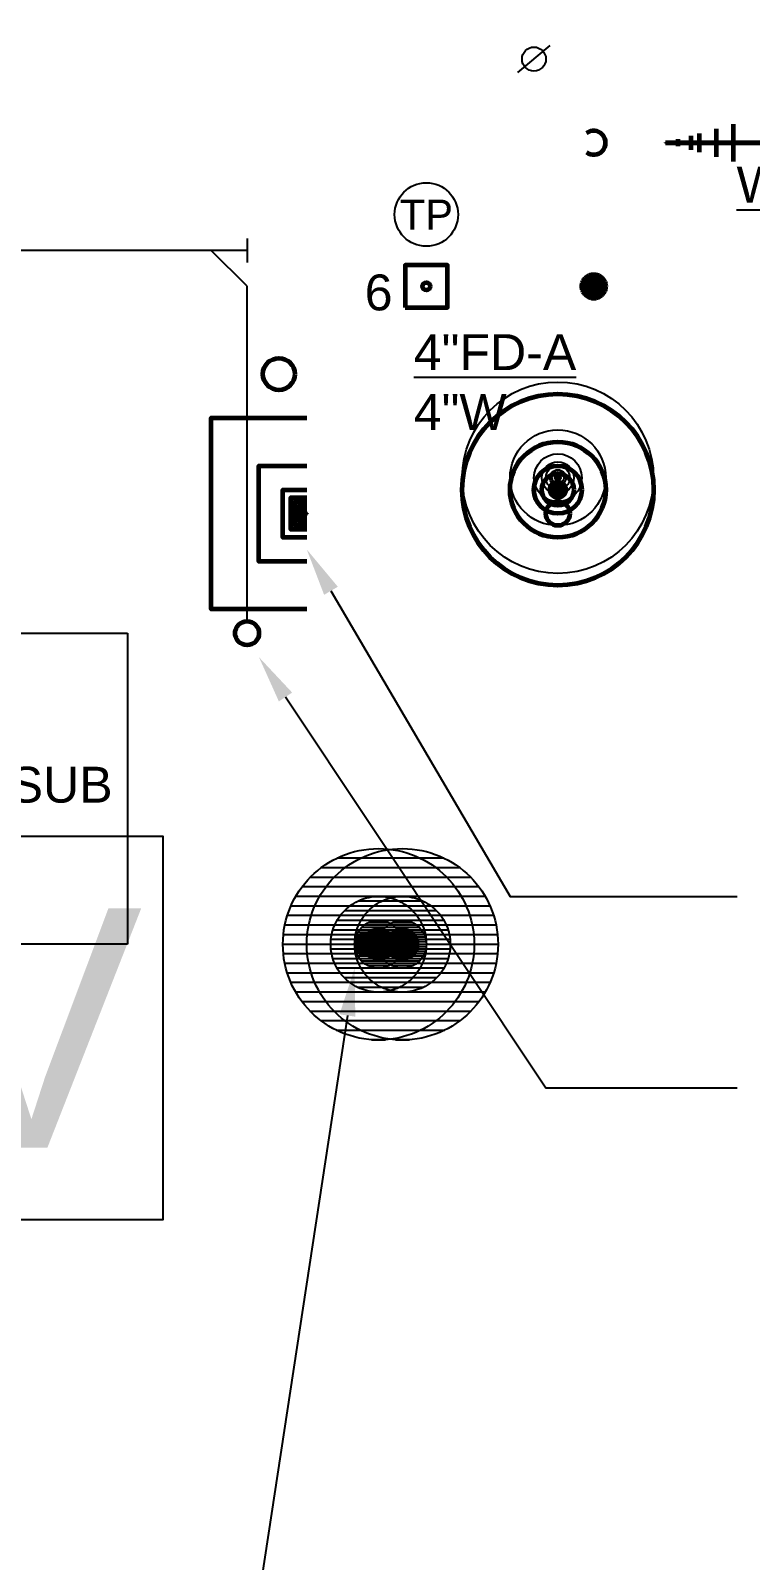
# Model space of a CAD drawing. Extents: x -3637 to 1666, y -2593 to 1817.
# Drawn here: x -2494.3 to -2313.7, y 318.2 to 701.9 of the extents above; entities that cross this region are included whole.
import ezdxf
from ezdxf.enums import TextEntityAlignment as Align

# ---------------------------------------------------------------- set-up
doc = ezdxf.new("R2010")
doc.units = 0
doc.header["$LTSCALE"] = 36
doc.header["$MEASUREMENT"] = 0
doc.linetypes.add('VENT', pattern=[0.3, 0.2, -0.1])
for name, color, linetype in [('G-ANNO-TEXT', 70, 'Continuous'), ('G-ANNO-TEXT @ 96', 70, 'Continuous'), ('P-GV-N', 3, 'VENT'), ('P-GV-N @ 1 (1)', 3, 'VENT'), ('P-GV-N @ 1 (2)', 3, 'VENT'), ('P-GV-N @ 12', 3, 'VENT'), ('P-GV-N @ 128', 3, 'VENT'), ('P-GV-N @ 16', 3, 'VENT'), ('P-GV-N @ 192', 3, 'VENT'), ('P-GV-N @ 2', 3, 'VENT'), ('P-GV-N @ 24', 3, 'VENT'), ('P-GV-N @ 384', 3, 'VENT'), ('P-GV-N @ 4', 3, 'VENT'), ('P-GV-N @ 48', 3, 'VENT'), ('P-GV-N @ 64', 3, 'VENT'), ('P-GV-N @ 768', 3, 'VENT'), ('P-GV-N @ 8', 3, 'VENT'), ('P-GV-N @ 96', 3, 'VENT'), ('P-IW-N', 1, 'Continuous'), ('P-IW-N @ 96', 1, 'Continuous'), ('P-NDCW-N', 4, 'Continuous'), ('P-NDCW-N @ 1 (1)', 4, 'Continuous'), ('P-NDCW-N @ 1 (2)', 4, 'Continuous'), ('P-NDCW-N @ 12', 4, 'Continuous'), ('P-NDCW-N @ 128', 4, 'Continuous'), ('P-NDCW-N @ 16', 4, 'Continuous'), ('P-NDCW-N @ 192', 4, 'Continuous'), ('P-NDCW-N @ 2', 4, 'Continuous'), ('P-NDCW-N @ 24', 4, 'Continuous'), ('P-NDCW-N @ 384', 4, 'Continuous'), ('P-NDCW-N @ 4', 4, 'Continuous'), ('P-NDCW-N @ 48', 4, 'Continuous'), ('P-NDCW-N @ 64', 4, 'Continuous'), ('P-NDCW-N @ 768', 4, 'Continuous'), ('P-NDCW-N @ 8', 4, 'Continuous'), ('P-NDCW-N @ 96', 4, 'Continuous')]:
    doc.layers.add(name, color=color, linetype=linetype)
for name, color, linetype, lineweight in [('P-CW-N @ 96', 4, 'Continuous', 60), ('P-FIXT-N', 3, 'Continuous', 60), ('P-FIXT-N @ 1 (1)', 3, 'Continuous', 60), ('P-FIXT-N @ 1 (2)', 3, 'Continuous', 60), ('P-FIXT-N @ 12', 3, 'Continuous', 60), ('P-FIXT-N @ 128', 3, 'Continuous', 60), ('P-FIXT-N @ 16', 3, 'Continuous', 60), ('P-FIXT-N @ 192', 3, 'Continuous', 60), ('P-FIXT-N @ 2', 3, 'Continuous', 60), ('P-FIXT-N @ 24', 3, 'Continuous', 60), ('P-FIXT-N @ 384', 3, 'Continuous', 60), ('P-FIXT-N @ 4', 3, 'Continuous', 60), ('P-FIXT-N @ 48', 3, 'Continuous', 60), ('P-FIXT-N @ 64', 3, 'Continuous', 60), ('P-FIXT-N @ 768', 3, 'Continuous', 60), ('P-FIXT-N @ 8', 3, 'Continuous', 60), ('P-FIXT-N @ 96', 3, 'Continuous', 60), ('P-GAS-N', 3, 'Continuous', 60), ('P-GAS-N @ 1 (1)', 3, 'Continuous', 60), ('P-GAS-N @ 1 (2)', 3, 'Continuous', 60), ('P-GAS-N @ 12', 3, 'Continuous', 60), ('P-GAS-N @ 128', 3, 'Continuous', 60), ('P-GAS-N @ 16', 3, 'Continuous', 60), ('P-GAS-N @ 192', 3, 'Continuous', 60), ('P-GAS-N @ 2', 3, 'Continuous', 60), ('P-GAS-N @ 24', 3, 'Continuous', 60), ('P-GAS-N @ 384', 3, 'Continuous', 60), ('P-GAS-N @ 4', 3, 'Continuous', 60), ('P-GAS-N @ 48', 3, 'Continuous', 60), ('P-GAS-N @ 64', 3, 'Continuous', 60), ('P-GAS-N @ 768', 3, 'Continuous', 60), ('P-GAS-N @ 8', 3, 'Continuous', 60), ('P-GAS-N @ 96', 3, 'Continuous', 60), ('P-SAN-N', 6, 'Continuous', 60), ('P-SAN-N @ 128', 6, 'Continuous', 60), ('P-SAN-N @ 96', 6, 'Continuous', 60), ('P-SANV-N @ 96', 5, 'VENT', 60)]:
    doc.layers.add(name, color=color, linetype=linetype, lineweight=lineweight)
doc.layers.add('P-SAN-DFU', color=7, linetype='Continuous', plot=False)
doc.styles.add('Arial', font='arial.ttf')

# ---------------------------------------------------------------- blocks, each defined once
blk = doc.blocks.new('*U25')
h = blk.add_hatch()
h.set_pattern_fill('ANSI31', color=256, scale=0.025, angle=135)
edge = h.paths.add_edge_path()
edge.add_arc((0, 0), 0.03125, 0, 360)
blk.add_circle((0, 0), 0.03125)
blk = doc.blocks.new('*U929')
at = {"layer": 'P-GV-N @ 1 (1)'}
blk.add_blockref('*U25', (-2401, 472.74), dxfattribs=at)
at = {"layer": 'P-GV-N @ 1 (2)'}
blk.add_blockref('*U25', (-2401, 472.74), dxfattribs=at)
at = {"layer": 'P-GV-N @ 12', "xscale": 12, "yscale": 12, "zscale": 12}
blk.add_blockref('*U25', (-2401, 472.74), dxfattribs=at)
at = {"layer": 'P-GV-N @ 128', "xscale": 128, "yscale": 128, "zscale": 128}
blk.add_blockref('*U25', (-2401, 472.74), dxfattribs=at)
at = {"layer": 'P-GV-N @ 16', "xscale": 16, "yscale": 16, "zscale": 16}
blk.add_blockref('*U25', (-2401, 472.74), dxfattribs=at)
at = {"layer": 'P-GV-N @ 192', "xscale": 192, "yscale": 192, "zscale": 192}
blk.add_blockref('*U25', (-2401, 472.74), dxfattribs=at)
at = {"layer": 'P-GV-N @ 2', "xscale": 2, "yscale": 2, "zscale": 2}
blk.add_blockref('*U25', (-2401, 472.74), dxfattribs=at)
at = {"layer": 'P-GV-N @ 24', "xscale": 24, "yscale": 24, "zscale": 24}
blk.add_blockref('*U25', (-2401, 472.74), dxfattribs=at)
at = {"layer": 'P-GV-N @ 384', "xscale": 384, "yscale": 384, "zscale": 384}
blk.add_blockref('*U25', (-2401, 472.74), dxfattribs=at)
at = {"layer": 'P-GV-N @ 4', "xscale": 4, "yscale": 4, "zscale": 4}
blk.add_blockref('*U25', (-2401, 472.74), dxfattribs=at)
at = {"layer": 'P-GV-N @ 48', "xscale": 48, "yscale": 48, "zscale": 48}
blk.add_blockref('*U25', (-2401, 472.74), dxfattribs=at)
at = {"layer": 'P-GV-N @ 64', "xscale": 64, "yscale": 64, "zscale": 64}
blk.add_blockref('*U25', (-2401, 472.74), dxfattribs=at)
at = {"layer": 'P-GV-N @ 768', "xscale": 768, "yscale": 768, "zscale": 768}
blk.add_blockref('*U25', (-2401, 472.74), dxfattribs=at)
at = {"layer": 'P-GV-N @ 8', "xscale": 8, "yscale": 8, "zscale": 8}
blk.add_blockref('*U25', (-2401, 472.74), dxfattribs=at)
at = {"layer": 'P-GV-N @ 96', "xscale": 96, "yscale": 96, "zscale": 96}
blk.add_blockref('*U25', (-2401, 472.74), dxfattribs=at)
blk = doc.blocks.new('*U930')
at = {"layer": 'P-GV-N @ 1 (1)'}
blk.add_blockref('*U25', (-2407, 472.74), dxfattribs=at)
at = {"layer": 'P-GV-N @ 1 (2)'}
blk.add_blockref('*U25', (-2407, 472.74), dxfattribs=at)
at = {"layer": 'P-GV-N @ 12', "xscale": 12, "yscale": 12, "zscale": 12}
blk.add_blockref('*U25', (-2407, 472.74), dxfattribs=at)
at = {"layer": 'P-GV-N @ 128', "xscale": 128, "yscale": 128, "zscale": 128}
blk.add_blockref('*U25', (-2407, 472.74), dxfattribs=at)
at = {"layer": 'P-GV-N @ 16', "xscale": 16, "yscale": 16, "zscale": 16}
blk.add_blockref('*U25', (-2407, 472.74), dxfattribs=at)
at = {"layer": 'P-GV-N @ 192', "xscale": 192, "yscale": 192, "zscale": 192}
blk.add_blockref('*U25', (-2407, 472.74), dxfattribs=at)
at = {"layer": 'P-GV-N @ 2', "xscale": 2, "yscale": 2, "zscale": 2}
blk.add_blockref('*U25', (-2407, 472.74), dxfattribs=at)
at = {"layer": 'P-GV-N @ 24', "xscale": 24, "yscale": 24, "zscale": 24}
blk.add_blockref('*U25', (-2407, 472.74), dxfattribs=at)
at = {"layer": 'P-GV-N @ 384', "xscale": 384, "yscale": 384, "zscale": 384}
blk.add_blockref('*U25', (-2407, 472.74), dxfattribs=at)
at = {"layer": 'P-GV-N @ 4', "xscale": 4, "yscale": 4, "zscale": 4}
blk.add_blockref('*U25', (-2407, 472.74), dxfattribs=at)
at = {"layer": 'P-GV-N @ 48', "xscale": 48, "yscale": 48, "zscale": 48}
blk.add_blockref('*U25', (-2407, 472.74), dxfattribs=at)
at = {"layer": 'P-GV-N @ 64', "xscale": 64, "yscale": 64, "zscale": 64}
blk.add_blockref('*U25', (-2407, 472.74), dxfattribs=at)
at = {"layer": 'P-GV-N @ 768', "xscale": 768, "yscale": 768, "zscale": 768}
blk.add_blockref('*U25', (-2407, 472.74), dxfattribs=at)
at = {"layer": 'P-GV-N @ 8', "xscale": 8, "yscale": 8, "zscale": 8}
blk.add_blockref('*U25', (-2407, 472.74), dxfattribs=at)
at = {"layer": 'P-GV-N @ 96', "xscale": 96, "yscale": 96, "zscale": 96}
blk.add_blockref('*U25', (-2410, 472.74), dxfattribs=at)
blk = doc.blocks.new('*U64')
at = {"layer": 'DEFPOINTS'}
blk.add_lwpolyline([(-0.125, -0.0625), (0.125, -0.0625), (0.125, 0.0625), (-0.125, 0.0625)], close=True, dxfattribs=at)
at = {"style": 'Arial'}
blk.add_text('GDV', height=0.078125, dxfattribs=at).set_placement((0, 0), align=Align.MIDDLE)
blk = doc.blocks.new('*U932')
at = {"layer": 'P-GV-N @ 1 (1)', "linetype": 'ByBlock', "lineweight": -2}
blk.add_blockref('*U64', (-2557, 451.74), dxfattribs=at)
at = {"layer": 'P-GV-N @ 1 (2)', "linetype": 'ByBlock', "lineweight": -2}
blk.add_blockref('*U64', (-2557, 451.74), dxfattribs=at)
at = {"layer": 'P-GV-N @ 128', "linetype": 'ByBlock', "lineweight": -2, "xscale": 128, "yscale": 128, "zscale": 128}
blk.add_blockref('*U64', (-2557, 451.74), dxfattribs=at)
at = {"layer": 'P-GV-N @ 192', "linetype": 'ByBlock', "lineweight": -2, "xscale": 192, "yscale": 192, "zscale": 192}
blk.add_blockref('*U64', (-2557, 451.74), dxfattribs=at)
at = {"layer": 'P-GV-N @ 384', "linetype": 'ByBlock', "lineweight": -2, "xscale": 384, "yscale": 384, "zscale": 384}
blk.add_blockref('*U64', (-2557, 451.74), dxfattribs=at)
at = {"layer": 'P-GV-N @ 48', "linetype": 'ByBlock', "lineweight": -2, "xscale": 48, "yscale": 48, "zscale": 48}
blk.add_blockref('*U64', (-2557, 451.74), dxfattribs=at)
at = {"layer": 'P-GV-N @ 64', "linetype": 'ByBlock', "lineweight": -2, "xscale": 64, "yscale": 64, "zscale": 64}
blk.add_blockref('*U64', (-2557, 451.74), dxfattribs=at)
at = {"layer": 'P-GV-N @ 768', "linetype": 'ByBlock', "lineweight": -2, "xscale": 768, "yscale": 768, "zscale": 768}
blk.add_blockref('*U64', (-2557, 451.74), dxfattribs=at)
at = {"layer": 'P-GV-N @ 96', "linetype": 'ByBlock', "lineweight": -2, "xscale": 96, "yscale": 96, "zscale": 96}
blk.add_blockref('*U64', (-2557, 451.74), dxfattribs=at)
blk = doc.blocks.new('*U17')
at = {"linetype": 'Continuous'}
blk.add_lwpolyline([(-0.0556, -0.0556), (0.0556, -0.0556), (0.0556, 0.0556), (-0.0556, 0.0556)], close=True, dxfattribs=at)
at = {"color": 7, "linetype": 'Continuous'}
blk.add_circle((0, 0), 0.01, dxfattribs=at)
blk = doc.blocks.new('*U26')
at = {"linetype": 'Continuous'}
blk.add_circle((0, 0), 0.0829, dxfattribs=at)
at = {"layer": 'G-ANNO-TEXT', "linetype": 'Continuous', "style": 'Arial'}
blk.add_text('TP', height=0.07812, dxfattribs=at).set_placement((0, 0), align=Align.MIDDLE)
blk = doc.blocks.new('*U7')
blk.add_circle((0, 0), 0.03125)
blk = doc.blocks.new('*U957')
at = {"layer": 'P-NDCW-N @ 1 (1)'}
blk.add_blockref('*U7', (-2362, 589.74), dxfattribs=at)
at = {"layer": 'P-NDCW-N @ 1 (2)'}
blk.add_blockref('*U7', (-2362, 589.74), dxfattribs=at)
at = {"layer": 'P-NDCW-N @ 12', "xscale": 12, "yscale": 12, "zscale": 12}
blk.add_blockref('*U7', (-2362, 589.74), dxfattribs=at)
at = {"layer": 'P-NDCW-N @ 128', "xscale": 128, "yscale": 128, "zscale": 128}
blk.add_blockref('*U7', (-2362, 589.74), dxfattribs=at)
at = {"layer": 'P-NDCW-N @ 16', "xscale": 16, "yscale": 16, "zscale": 16}
blk.add_blockref('*U7', (-2362, 589.74), dxfattribs=at)
at = {"layer": 'P-NDCW-N @ 192', "xscale": 192, "yscale": 192, "zscale": 192}
blk.add_blockref('*U7', (-2362, 589.74), dxfattribs=at)
at = {"layer": 'P-NDCW-N @ 2', "xscale": 2, "yscale": 2, "zscale": 2}
blk.add_blockref('*U7', (-2362, 589.74), dxfattribs=at)
at = {"layer": 'P-NDCW-N @ 24', "xscale": 24, "yscale": 24, "zscale": 24}
blk.add_blockref('*U7', (-2362, 589.74), dxfattribs=at)
at = {"layer": 'P-NDCW-N @ 384', "xscale": 384, "yscale": 384, "zscale": 384}
blk.add_blockref('*U7', (-2362, 589.74), dxfattribs=at)
at = {"layer": 'P-NDCW-N @ 4', "xscale": 4, "yscale": 4, "zscale": 4}
blk.add_blockref('*U7', (-2362, 589.74), dxfattribs=at)
at = {"layer": 'P-NDCW-N @ 48', "xscale": 48, "yscale": 48, "zscale": 48}
blk.add_blockref('*U7', (-2362, 589.74), dxfattribs=at)
at = {"layer": 'P-NDCW-N @ 64', "xscale": 64, "yscale": 64, "zscale": 64}
blk.add_blockref('*U7', (-2362, 589.74), dxfattribs=at)
at = {"layer": 'P-NDCW-N @ 768', "xscale": 768, "yscale": 768, "zscale": 768}
blk.add_blockref('*U7', (-2362, 589.74), dxfattribs=at)
at = {"layer": 'P-NDCW-N @ 8', "xscale": 8, "yscale": 8, "zscale": 8}
blk.add_blockref('*U7', (-2362, 589.74), dxfattribs=at)
at = {"layer": 'P-NDCW-N @ 96', "xscale": 96, "yscale": 96, "zscale": 96}
blk.add_blockref('*U7', (-2362, 589.74), dxfattribs=at)
blk = doc.blocks.new('*U1058')
at = {"layer": 'P-GAS-N @ 1 (1)'}
blk.add_blockref('*U7', (-2362, 586.74), dxfattribs=at)
at = {"layer": 'P-GAS-N @ 1 (2)'}
blk.add_blockref('*U7', (-2362, 586.74), dxfattribs=at)
at = {"layer": 'P-GAS-N @ 12', "xscale": 12, "yscale": 12, "zscale": 12}
blk.add_blockref('*U7', (-2362, 586.74), dxfattribs=at)
at = {"layer": 'P-GAS-N @ 128', "xscale": 128, "yscale": 128, "zscale": 128}
blk.add_blockref('*U7', (-2362, 586.74), dxfattribs=at)
at = {"layer": 'P-GAS-N @ 16', "xscale": 16, "yscale": 16, "zscale": 16}
blk.add_blockref('*U7', (-2362, 586.74), dxfattribs=at)
at = {"layer": 'P-GAS-N @ 192', "xscale": 192, "yscale": 192, "zscale": 192}
blk.add_blockref('*U7', (-2362, 586.74), dxfattribs=at)
at = {"layer": 'P-GAS-N @ 2', "xscale": 2, "yscale": 2, "zscale": 2}
blk.add_blockref('*U7', (-2362, 586.74), dxfattribs=at)
at = {"layer": 'P-GAS-N @ 24', "xscale": 24, "yscale": 24, "zscale": 24}
blk.add_blockref('*U7', (-2362, 586.74), dxfattribs=at)
at = {"layer": 'P-GAS-N @ 384', "xscale": 384, "yscale": 384, "zscale": 384}
blk.add_blockref('*U7', (-2362, 586.74), dxfattribs=at)
at = {"layer": 'P-GAS-N @ 4', "xscale": 4, "yscale": 4, "zscale": 4}
blk.add_blockref('*U7', (-2362, 586.74), dxfattribs=at)
at = {"layer": 'P-GAS-N @ 48', "xscale": 48, "yscale": 48, "zscale": 48}
blk.add_blockref('*U7', (-2362, 586.74), dxfattribs=at)
at = {"layer": 'P-GAS-N @ 64', "xscale": 64, "yscale": 64, "zscale": 64}
blk.add_blockref('*U7', (-2362, 586.74), dxfattribs=at)
at = {"layer": 'P-GAS-N @ 768', "xscale": 768, "yscale": 768, "zscale": 768}
blk.add_blockref('*U7', (-2362, 586.74), dxfattribs=at)
at = {"layer": 'P-GAS-N @ 8', "xscale": 8, "yscale": 8, "zscale": 8}
blk.add_blockref('*U7', (-2362, 586.74), dxfattribs=at)
at = {"layer": 'P-GAS-N @ 96', "xscale": 96, "yscale": 96, "zscale": 96}
blk.add_blockref('*U7', (-2362, 580.74), dxfattribs=at)
blk = doc.blocks.new('*U45')
blk.add_lwpolyline([(0, -0.03125), (-0.03125, -0.03125), (-0.03125, 0.03125), (0, 0.03125)])
blk = doc.blocks.new('*U1059')
at = {"layer": 'P-GAS-N @ 1 (1)'}
blk.add_blockref('*U45', (-2425, 580.74), dxfattribs=at)
at = {"layer": 'P-GAS-N @ 1 (2)'}
blk.add_blockref('*U45', (-2425, 580.74), dxfattribs=at)
at = {"layer": 'P-GAS-N @ 12', "xscale": 12, "yscale": 12, "zscale": 12}
blk.add_blockref('*U45', (-2425, 580.74), dxfattribs=at)
at = {"layer": 'P-GAS-N @ 128', "xscale": 128, "yscale": 128, "zscale": 128}
blk.add_blockref('*U45', (-2425, 580.74), dxfattribs=at)
at = {"layer": 'P-GAS-N @ 16', "xscale": 16, "yscale": 16, "zscale": 16}
blk.add_blockref('*U45', (-2425, 580.74), dxfattribs=at)
at = {"layer": 'P-GAS-N @ 192', "xscale": 192, "yscale": 192, "zscale": 192}
blk.add_blockref('*U45', (-2425, 580.74), dxfattribs=at)
at = {"layer": 'P-GAS-N @ 2', "xscale": 2, "yscale": 2, "zscale": 2}
blk.add_blockref('*U45', (-2425, 580.74), dxfattribs=at)
at = {"layer": 'P-GAS-N @ 24', "xscale": 24, "yscale": 24, "zscale": 24}
blk.add_blockref('*U45', (-2425, 580.74), dxfattribs=at)
at = {"layer": 'P-GAS-N @ 384', "xscale": 384, "yscale": 384, "zscale": 384}
blk.add_blockref('*U45', (-2425, 580.74), dxfattribs=at)
at = {"layer": 'P-GAS-N @ 4', "xscale": 4, "yscale": 4, "zscale": 4}
blk.add_blockref('*U45', (-2425, 580.74), dxfattribs=at)
at = {"layer": 'P-GAS-N @ 48', "xscale": 48, "yscale": 48, "zscale": 48}
blk.add_blockref('*U45', (-2425, 580.74), dxfattribs=at)
at = {"layer": 'P-GAS-N @ 64', "xscale": 64, "yscale": 64, "zscale": 64}
blk.add_blockref('*U45', (-2425, 580.74), dxfattribs=at)
at = {"layer": 'P-GAS-N @ 768', "xscale": 768, "yscale": 768, "zscale": 768}
blk.add_blockref('*U45', (-2425, 580.74), dxfattribs=at)
at = {"layer": 'P-GAS-N @ 8', "xscale": 8, "yscale": 8, "zscale": 8}
blk.add_blockref('*U45', (-2425, 580.74), dxfattribs=at)
at = {"layer": 'P-GAS-N @ 96', "xscale": 96, "yscale": 96, "zscale": 96}
blk.add_blockref('*U45', (-2425, 580.74), dxfattribs=at)
blk = doc.blocks.new('*U1172')
at = {"layer": 'P-SAN-N @ 128', "xscale": 128, "yscale": 128, "zscale": 128, "rotation": 180}
blk.add_blockref('*U7', (-2432, 615.74), dxfattribs=at)
at = {"layer": 'P-SAN-N @ 96', "xscale": 96, "yscale": 96, "zscale": 96, "rotation": 180}
blk.add_blockref('*U7', (-2440, 550.74), dxfattribs=at)
blk = doc.blocks.new('Pipe-Plan')
for p, q in [((-0.09375, -0.03125), (-0.09375, 0.03125)), ((-0.09375, 0), (0, 0))]:
    blk.add_line(p, q)
blk = doc.blocks.new('*U98')
at = {"color": 0}
for p, q in [((0.13355, 0), (0.13355, 0.03663)), ((0, 0), (0.18546, 0))]:
    blk.add_line(p, q, dxfattribs=at)
for p, q in [((0.13355, -0.03663), (0.13355, 0.03663)), ((0.18546, 0), (0, 0))]:
    blk.add_line(p, q)
blk = doc.blocks.new('*U1183')
at = {"layer": 'P-FIXT-N @ 1 (1)'}
blk.add_blockref('*U98', (-2335, 673.74), dxfattribs=at)
at = {"layer": 'P-FIXT-N @ 1 (2)'}
blk.add_blockref('*U98', (-2335, 673.74), dxfattribs=at)
at = {"layer": 'P-FIXT-N @ 12', "xscale": 12, "yscale": 12, "zscale": 12}
blk.add_blockref('*U98', (-2335, 673.74), dxfattribs=at)
at = {"layer": 'P-FIXT-N @ 128', "xscale": 128, "yscale": 128, "zscale": 128}
blk.add_blockref('*U98', (-2335, 673.74), dxfattribs=at)
at = {"layer": 'P-FIXT-N @ 16', "xscale": 16, "yscale": 16, "zscale": 16}
blk.add_blockref('*U98', (-2335, 673.74), dxfattribs=at)
at = {"layer": 'P-FIXT-N @ 192', "xscale": 192, "yscale": 192, "zscale": 192}
blk.add_blockref('*U98', (-2335, 673.74), dxfattribs=at)
at = {"layer": 'P-FIXT-N @ 2', "xscale": 2, "yscale": 2, "zscale": 2}
blk.add_blockref('*U98', (-2335, 673.74), dxfattribs=at)
at = {"layer": 'P-FIXT-N @ 24', "xscale": 24, "yscale": 24, "zscale": 24}
blk.add_blockref('*U98', (-2335, 673.74), dxfattribs=at)
at = {"layer": 'P-FIXT-N @ 384', "xscale": 384, "yscale": 384, "zscale": 384}
blk.add_blockref('*U98', (-2335, 673.74), dxfattribs=at)
at = {"layer": 'P-FIXT-N @ 4', "xscale": 4, "yscale": 4, "zscale": 4}
blk.add_blockref('*U98', (-2335, 673.74), dxfattribs=at)
at = {"layer": 'P-FIXT-N @ 48', "xscale": 48, "yscale": 48, "zscale": 48}
blk.add_blockref('*U98', (-2335, 673.74), dxfattribs=at)
at = {"layer": 'P-FIXT-N @ 64', "xscale": 64, "yscale": 64, "zscale": 64}
blk.add_blockref('*U98', (-2335, 673.74), dxfattribs=at)
at = {"layer": 'P-FIXT-N @ 768', "xscale": 768, "yscale": 768, "zscale": 768}
blk.add_blockref('*U98', (-2335, 673.74), dxfattribs=at)
at = {"layer": 'P-FIXT-N @ 8', "xscale": 8, "yscale": 8, "zscale": 8}
blk.add_blockref('*U98', (-2335, 673.74), dxfattribs=at)
at = {"layer": 'P-FIXT-N @ 96', "xscale": 96, "yscale": 96, "zscale": 96}
blk.add_blockref('*U98', (-2335, 673.74), dxfattribs=at)
blk = doc.blocks.new('*U13')
at = {"linetype": 'Continuous'}
blk.add_arc((0, 0), 0.0311, 232.567, 127.433, dxfattribs=at)

msp = doc.modelspace()

# ---------------------------------------------------------------- linework, layer by layer
at = {"color": 7, "linetype": 'Continuous'}
msp.add_line((-2372.03, 691.37), (-2363.97, 698.11), dxfattribs=at)
at = {"linetype": 'Continuous'}
msp.add_circle((-2368, 694.74), 3, dxfattribs=at)
at = {"layer": 'G-ANNO-TEXT'}
for p, q in [((-2710, 550.74), (-2470, 550.74)), ((-2470, 550.74), (-2470, 472.74)), ((-2470, 472.74), (-2710, 472.74))]:
    msp.add_line(p, q, dxfattribs=at)
for points in [[(-2418.93, 561.39), (-2374, 484.74), (-2317, 484.74)], [(-2430.34, 534.76), (-2365, 436.74), (-2317, 436.74)], [(-2414.81, 454.88), (-2500, -103.26), (-2509, -103.26)]]:
    msp.add_lwpolyline(points, dxfattribs=at)
for points in [[(-2420.66, 560.38), (-2425, 571.74), (-2417.21, 562.4)], [(-2432.01, 533.65), (-2437, 544.74), (-2428.68, 535.87)], [(-2416.79, 455.18), (-2413, 466.74), (-2412.83, 454.58)]]:
    msp.add_solid(points, dxfattribs=at)
at = {"layer": 'P-IW-N'}
for p, q in [((-2449, 646.74), (-2500, 646.74)), ((-2440, 637.74), (-2449, 646.74)), ((-2440, 553.74), (-2440, 637.74))]:
    msp.add_line(p, q, dxfattribs=at)

# ---------------------------------------------------------------- block references
at = {"layer": 'G-ANNO-TEXT @ 96', "xscale": 96, "yscale": 96, "zscale": 96}
msp.add_blockref('*U26', (-2395, 655.74), dxfattribs=at)
at = {"layer": 'P-CW-N @ 96', "xscale": 96, "yscale": 96, "zscale": 96}
msp.add_blockref('*U13', (-2353, 673.74), dxfattribs=at)
at = {"layer": 'P-FIXT-N'}
msp.add_blockref('*U1183', (0, 0), dxfattribs=at)
at = {"layer": 'P-GAS-N'}
for name in ['*U1058', '*U1059']:
    msp.add_blockref(name, (0, 0), dxfattribs=at)
at = {"layer": 'P-GV-N'}
for name in ['*U932', '*U930', '*U929']:
    msp.add_blockref(name, (0, 0), dxfattribs=at)
at = {"layer": 'P-IW-N @ 96', "xscale": 96, "yscale": 96, "zscale": 96, "rotation": 180}
msp.add_blockref('Pipe-Plan', (-2449, 646.74), dxfattribs=at)
at = {"layer": 'P-NDCW-N'}
msp.add_blockref('*U957', (0, 0), dxfattribs=at)
at = {"layer": 'P-SAN-N'}
msp.add_blockref('*U1172', (0, 0), dxfattribs=at)
at = {"layer": 'P-SAN-N @ 96', "xscale": 96, "yscale": 96, "zscale": 96}
msp.add_blockref('*U17', (-2395, 637.74), dxfattribs=at)
at = {"layer": 'P-SANV-N @ 96', "xscale": 96, "yscale": 96, "zscale": 96}
msp.add_blockref('*U25', (-2353, 637.74), dxfattribs=at)

# ---------------------------------------------------------------- texts
at = {"layer": 'G-ANNO-TEXT', "style": 'Arial'}
for s, p in [('%%UWH-1', (-2317.15, 658.71)), ('%%U4"FD-A', (-2398.16, 616.74)), ('4"W', (-2398.16, 601.74)), ('BUILD, COORDINATE WITH POOL SUB', (-2704.92, 508.26))]:
    msp.add_text(s, height=9, dxfattribs=at).set_placement(p)
at = {"layer": 'P-SAN-DFU', "style": 'Arial'}
msp.add_text('6', height=9, dxfattribs=at).set_placement((-2410.47, 631.71))

doc.saveas('drawing.dxf')
